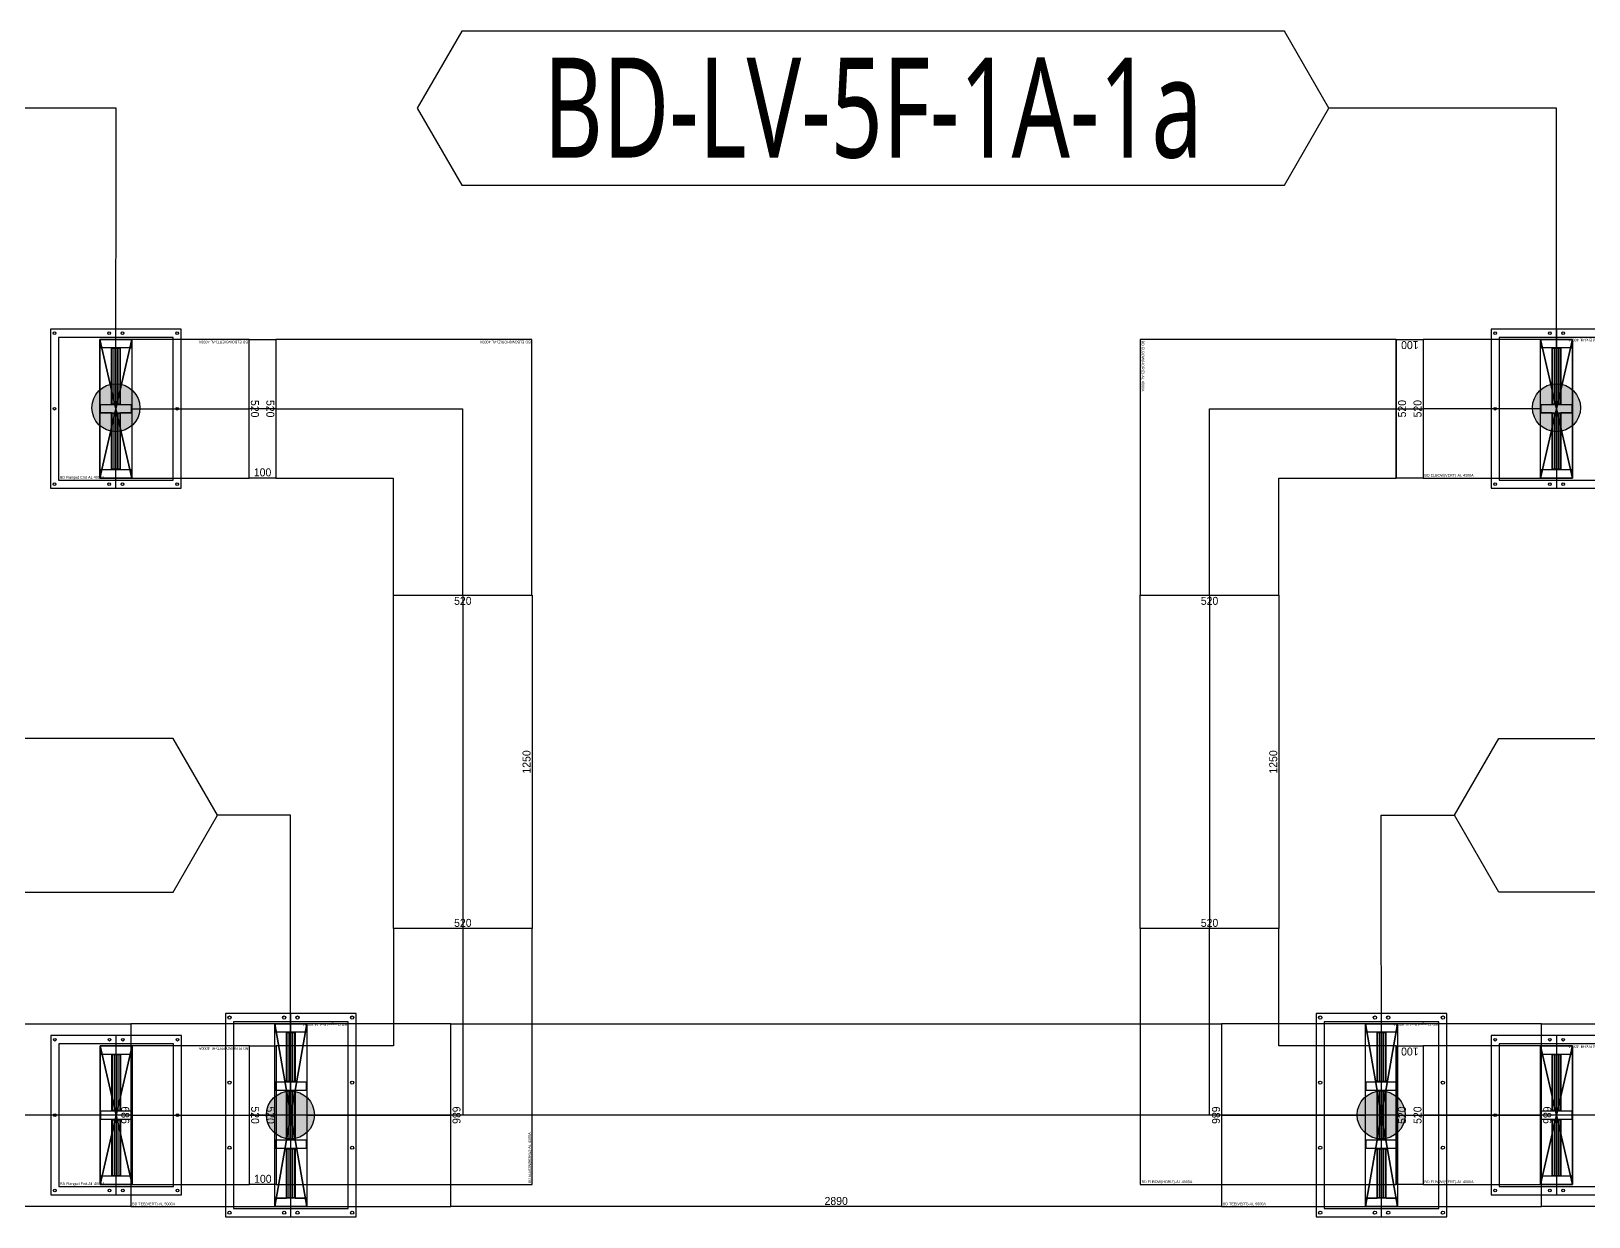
# Model space of a CAD drawing. Header units: millimetres. Extents: x 84228 to 374549, y -351975 to 847575.
# Drawn here: x 306431 to 312272, y 410718 to 415166 of the extents above; entities that cross this region are included whole.
import ezdxf
from ezdxf.enums import TextEntityAlignment as Align

# ---------------------------------------------------------------- set-up
doc = ezdxf.new("R2010")
doc.units = ezdxf.units.MM
doc.header["$LTSCALE"] = 150
doc.layers.get('Defpoints').update_dxf_attribs({"color": 150})
for name, color, linetype in [('-----27 Bus Duct_LV_380-220V', 200, 'Continuous'), ('-----27 Bus Duct_LV_380-220V_IT BACK UP', 2, 'Continuous'), ('-----99 Cable Schedule', 2, 'Continuous')]:
    doc.layers.add(name, color=color, linetype=linetype)
doc.styles.add('DH', font='malgun.ttf')
doc.styles.add('ELEC', font='Dotum.ttf')
doc.styles.get("Standard").update_dxf_attribs({"font": 'Dotum.ttf'})
doc.dimstyles.new('전기통신참고용-치수', dxfattribs={"dimscale": 15, "dimtxt": 2, "dimasz": 0, "dimexe": 0, "dimexo": 0, "dimgap": 0.4, "dimtad": 4, "dimdec": 0, "dimzin": 0, "dimdsep": 46, "dimtxsty": 'Standard', "dimblk": 'NONE', "dimcen": 0, "dimse1": 1, "dimse2": 1, "dimsd1": 1, "dimsd2": 1, "dimclrd": 8, "dimclre": 8, "dimclrt": 8, "dimadec": 0, "dimazin": 0, "dimtfac": 1, "dimtdec": 0, "dimtix": 1, "dimtmove": 2, "dimatfit": 0, "dimldrblk": 'NONE', "dimfxl": 2, "dimtolj": 1, "dimtzin": 0, "dimarcsym": 0})

# ---------------------------------------------------------------- blocks, each defined once
blk = doc.blocks.new('*U23')
at = {"color": 0}
blk.add_line((0, -298.5), (0, 298.5), dxfattribs=at)
at = {"color": 1}
for p, q in [((60, 260), (-60, -260)), ((-60, 260), (60, -260))]:
    blk.add_line(p, q, dxfattribs=at)
at = {"color": 0}
for points in [[(-245, -298.5), (245, -298.5), (245, 298.5), (-245, 298.5)], [(-215, -267.5), (215, -267.5), (215, 267.5), (-215, 267.5)]]:
    blk.add_lwpolyline(points, close=True, dxfattribs=at)
at = {"color": 1}
blk.add_lwpolyline([(60, -260), (-60, -260), (-60, 260), (60, 260)], close=True, dxfattribs=at)
for points in [[(-60, 14, -0.4142136), (-58, 16), (-17.2, 16, 0.4142136), (-16.2, 17), (-16.2, 227, 0.4142136), (-17.2, 228), (-58, 228, -0.4142136), (-60, 230), (-60, 260, -0.4142136), (-59, 259), (-59, 230, 0.4142136), (-58, 229), (58, 229, 0.4142136), (59, 230), (59, 259, -0.4142136), (60, 260), (60, 230, -0.4142136), (58, 228), (17.2, 228, 0.4142136), (16.2, 227), (16.2, 17, 0.4142136), (17.2, 16), (58, 16, -0.4142136), (60, 14), (60, 2, -0.4142136), (59, 3), (59, 14, 0.4142136), (58, 15), (-58, 15, 0.4142136), (-59, 14), (-59, 3, -0.4142136), (-60, 2), (-60, 2), (-60, 2), (-60, 2)], [(-15.2, 17), (-15.2, 227, -0.4142136), (-14.2, 228), (14.2, 228, -0.4142136), (15.2, 227), (15.2, 17, -0.4142136), (14.2, 16), (-14.2, 16, -0.4142136)], [(-14.2, 18), (-14.2, 226, -0.4142136), (-13.2, 227), (-8.85, 227, -0.4142136), (-7.85, 226), (-7.85, 18, -0.4142136), (-8.85, 17), (-13.2, 17, -0.4142136)], [(-6.85, 18), (-6.85, 226, -0.4142136), (-5.85, 227), (-1.5, 227, -0.4142136), (-0.5, 226), (-0.5, 18, -0.4142136), (-1.5, 17), (-5.85, 17, -0.4142136)], [(0.5, 18), (0.5, 226, -0.4142136), (1.5, 227), (5.85, 227, -0.4142136), (6.85, 226), (6.85, 18, -0.4142136), (5.85, 17), (1.5, 17, -0.4142136)], [(7.85, 18), (7.85, 226, -0.4142136), (8.85, 227), (13.2, 227, -0.4142136), (14.2, 226), (14.2, 18, -0.4142136), (13.2, 17), (8.85, 17, -0.4142136)], [(-60, -230, -0.4142136), (-58, -228), (-17.2, -228, 0.4142136), (-16.2, -227), (-16.2, -17, 0.4142136), (-17.2, -16), (-58, -16, -0.4142136), (-60, -14), (-60, 0, -0.4142136), (-59, -1), (-59, -14, 0.4142136), (-58, -15), (58, -15, 0.4142136), (59, -14), (59, -1, -0.4142136), (60, 0), (60, -14, -0.4142136), (58, -16), (17.2, -16, 0.4142136), (16.2, -17), (16.2, -227, 0.4142136), (17.2, -228), (58, -228, -0.4142136), (60, -230), (60, -260, -0.4142136), (59, -259), (59, -230, 0.4142136), (58, -229), (-58, -229, 0.4142136), (-59, -230), (-59, -259, -0.4142136), (-60, -260), (-60, -260), (-60, -260), (-60, -260)], [(-15.2, -227), (-15.2, -17, -0.4142136), (-14.2, -16), (14.2, -16, -0.4142136), (15.2, -17), (15.2, -227, -0.4142136), (14.2, -228), (-14.2, -228, -0.4142136)], [(-14.2, -226), (-14.2, -18, -0.4142136), (-13.2, -17), (-8.85, -17, -0.4142136), (-7.85, -18), (-7.85, -226, -0.4142136), (-8.85, -227), (-13.2, -227, -0.4142136)], [(-6.85, -226), (-6.85, -18, -0.4142136), (-5.85, -17), (-1.5, -17, -0.4142136), (-0.5, -18), (-0.5, -226, -0.4142136), (-1.5, -227), (-5.85, -227, -0.4142136)], [(0.5, -226), (0.5, -18, -0.4142136), (1.5, -17), (5.85, -17, -0.4142136), (6.85, -18), (6.85, -226, -0.4142136), (5.85, -227), (1.5, -227, -0.4142136)], [(7.85, -226), (7.85, -18, -0.4142136), (8.85, -17), (13.2, -17, -0.4142136), (14.2, -18), (14.2, -226, -0.4142136), (13.2, -227), (8.85, -227, -0.4142136)]]:
    blk.add_lwpolyline(points, format="xyb", close=True, dxfattribs=at)
at = {"color": 0}
for centre in [(-230, 283), (-25, 283), (25, 283), (230, 283), (-230, 0), (230, 0), (-230, -283), (-25, -283), (25, -283), (230, -283)]:
    blk.add_circle(centre, 5, dxfattribs=at)
at = {"color": 0, "style": 'ELEC'}
blk.add_text('BD Flanged End-AL 4000A', height=10, dxfattribs=at).set_placement((-210, -257.5), align=Align.MIDDLE_LEFT)
blk = doc.blocks.new('*U22')
at = {"color": 1}
for p, q in [((340, 260), (220, -260)), ((220, 260), (340, -260))]:
    blk.add_line(p, q, dxfattribs=at)
at = {"color": 0}
blk.add_lwpolyline([(-220, -260), (220, -260), (220, 260), (-220, 260)], close=True, dxfattribs=at)
blk.add_lwpolyline([(220, -260), (340, -260), (340, 260), (220, 260)], dxfattribs=at)
at = {"color": 1}
for points in [[(220, 14, -0.4142136), (222, 16), (262.8, 16, 0.4142136), (263.8, 17), (263.8, 227, 0.4142136), (262.8, 228), (222, 228, -0.4142136), (220, 230), (220, 260, -0.4142136), (221, 259), (221, 230, 0.4142136), (222, 229), (338, 229, 0.4142136), (339, 230), (339, 259, -0.4142136), (340, 260), (340, 230, -0.4142136), (338, 228), (297.2, 228, 0.4142136), (296.2, 227), (296.2, 17, 0.4142136), (297.2, 16), (338, 16, -0.4142136), (340, 14), (340, 2, -0.4142136), (339, 3), (339, 14, 0.4142136), (338, 15), (222, 15, 0.4142136), (221, 14), (221, 3, -0.4142136), (220, 2), (220, 2), (220, 2), (220, 2)], [(264.8, 17), (264.8, 227, -0.4142136), (265.8, 228), (294.2, 228, -0.4142136), (295.2, 227), (295.2, 17, -0.4142136), (294.2, 16), (265.8, 16, -0.4142136)], [(265.8, 18), (265.8, 226, -0.4142136), (266.8, 227), (271.15, 227, -0.4142136), (272.15, 226), (272.15, 18, -0.4142136), (271.15, 17), (266.8, 17, -0.4142136)], [(273.15, 18), (273.15, 226, -0.4142136), (274.15, 227), (278.5, 227, -0.4142136), (279.5, 226), (279.5, 18, -0.4142136), (278.5, 17), (274.15, 17, -0.4142136)], [(280.5, 18), (280.5, 226, -0.4142136), (281.5, 227), (285.85, 227, -0.4142136), (286.85, 226), (286.85, 18, -0.4142136), (285.85, 17), (281.5, 17, -0.4142136)], [(287.85, 18), (287.85, 226, -0.4142136), (288.85, 227), (293.2, 227, -0.4142136), (294.2, 226), (294.2, 18, -0.4142136), (293.2, 17), (288.85, 17, -0.4142136)], [(220, -230, -0.4142136), (222, -228), (262.8, -228, 0.4142136), (263.8, -227), (263.8, -17, 0.4142136), (262.8, -16), (222, -16, -0.4142136), (220, -14), (220, 0, -0.4142136), (221, -1), (221, -14, 0.4142136), (222, -15), (338, -15, 0.4142136), (339, -14), (339, -1, -0.4142136), (340, 0), (340, -14, -0.4142136), (338, -16), (297.2, -16, 0.4142136), (296.2, -17), (296.2, -227, 0.4142136), (297.2, -228), (338, -228, -0.4142136), (340, -230), (340, -260, -0.4142136), (339, -259), (339, -230, 0.4142136), (338, -229), (222, -229, 0.4142136), (221, -230), (221, -259, -0.4142136), (220, -260), (220, -260), (220, -260), (220, -260)], [(264.8, -227), (264.8, -17, -0.4142136), (265.8, -16), (294.2, -16, -0.4142136), (295.2, -17), (295.2, -227, -0.4142136), (294.2, -228), (265.8, -228, -0.4142136)], [(265.8, -226), (265.8, -18, -0.4142136), (266.8, -17), (271.15, -17, -0.4142136), (272.15, -18), (272.15, -226, -0.4142136), (271.15, -227), (266.8, -227, -0.4142136)], [(273.15, -226), (273.15, -18, -0.4142136), (274.15, -17), (278.5, -17, -0.4142136), (279.5, -18), (279.5, -226, -0.4142136), (278.5, -227), (274.15, -227, -0.4142136)], [(280.5, -226), (280.5, -18, -0.4142136), (281.5, -17), (285.85, -17, -0.4142136), (286.85, -18), (286.85, -226, -0.4142136), (285.85, -227), (281.5, -227, -0.4142136)], [(287.85, -226), (287.85, -18, -0.4142136), (288.85, -17), (293.2, -17, -0.4142136), (294.2, -18), (294.2, -226, -0.4142136), (293.2, -227), (288.85, -227, -0.4142136)]]:
    blk.add_lwpolyline(points, format="xyb", close=True, dxfattribs=at)
blk.add_lwpolyline([(220, 0), (-220, 0)], dxfattribs=at)
at = {"color": 0, "style": 'ELEC'}
blk.add_text('BD ELBOW(VERT)-AL 4000A', height=10, dxfattribs=at).set_placement((-215, -250), align=Align.MIDDLE_LEFT)
blk = doc.blocks.new('*U24')
at = {"color": 0}
blk.add_lwpolyline([(-260, -260), (700, -260), (700, 260), (260, 260), (260, 700), (-260, 700)], close=True, dxfattribs=at)
at = {"color": 1}
blk.add_lwpolyline([(700, 0), (0, 0), (0, 700)], dxfattribs=at)
at = {"color": 0, "style": 'ELEC'}
blk.add_text('BD ELBOW(HORIZ)-AL 4000A', height=10, dxfattribs=at).set_placement((-255, -250), align=Align.MIDDLE_LEFT)
blk = doc.blocks.new('*D26')
at = {"layer": 'Defpoints', "color": 0, "transparency": 16777216}
for p in [(0, 3000), (520, 3000), (520, 3000)]:
    blk.add_point(p, dxfattribs=at)
at = {"color": 0, "transparency": 16777216, "insert": (260, 2979), "char_height": 30, "attachment_point": 5}
blk.add_mtext('\\A1;{\\C0;520}', dxfattribs=at)
blk = doc.blocks.new('_None')
blk = doc.blocks.new('*D27')
at = {"layer": 'Defpoints', "color": 0, "transparency": 16777216}
for p in [(520, 3000), (520, 3000), (520, 2900)]:
    blk.add_point(p, dxfattribs=at)
at = {"color": 0, "transparency": 16777216, "insert": (499, 2950), "char_height": 30, "attachment_point": 5, "rotation": 90}
blk.add_mtext('\\A1;{\\C0;100}', dxfattribs=at)
blk = doc.blocks.new('*D28')
at = {"layer": 'Defpoints', "color": 0, "transparency": 16777216}
for p in [(0, 2900), (520, 2900), (520, 2900)]:
    blk.add_point(p, dxfattribs=at)
at = {"color": 0, "transparency": 16777216, "insert": (260, 2921), "char_height": 30, "attachment_point": 5}
blk.add_mtext('\\A1;{\\C0;520}', dxfattribs=at)
blk = doc.blocks.new('*D30')
at = {"layer": 'Defpoints', "color": 0, "transparency": 16777216}
for p in [(0, 4150), (520, 4150), (520, 4150)]:
    blk.add_point(p, dxfattribs=at)
at = {"color": 0, "transparency": 16777216, "insert": (260, 4129), "char_height": 30, "attachment_point": 5}
blk.add_mtext('\\A1;{\\C0;520}', dxfattribs=at)
blk = doc.blocks.new('*D31')
at = {"layer": 'Defpoints', "color": 0, "transparency": 16777216}
for p in [(520, 4150), (520, 4150), (520, 2900)]:
    blk.add_point(p, dxfattribs=at)
at = {"color": 0, "transparency": 16777216, "insert": (499, 3525), "char_height": 30, "attachment_point": 5, "rotation": 90}
blk.add_mtext('\\A1;{\\C0;1250}', dxfattribs=at)
blk = doc.blocks.new('*D32')
at = {"layer": 'Defpoints', "color": 0, "transparency": 16777216}
for p in [(0, 2900), (520, 2900), (520, 2900)]:
    blk.add_point(p, dxfattribs=at)
at = {"color": 0, "transparency": 16777216, "insert": (260, 2921), "char_height": 30, "attachment_point": 5}
blk.add_mtext('\\A1;{\\C0;520}', dxfattribs=at)
blk = doc.blocks.new('*D215')
at = {"layer": 'Defpoints', "color": 0, "transparency": 16777216}
for p in [(0, 5896.7), (686, 5896.7), (686, 5896.7)]:
    blk.add_point(p, dxfattribs=at)
at = {"color": 0, "transparency": 16777216, "insert": (343, 5875.7), "char_height": 30, "attachment_point": 5}
blk.add_mtext('\\A1;{\\C0;686}', dxfattribs=at)
blk = doc.blocks.new('*D216')
at = {"layer": 'Defpoints', "color": 0, "transparency": 16777216}
for p in [(686, 5896.7), (686, 5896.7), (686, 986.7)]:
    blk.add_point(p, dxfattribs=at)
at = {"color": 0, "transparency": 16777216, "insert": (665, 3441.7), "char_height": 30, "attachment_point": 5, "rotation": 90}
blk.add_mtext('\\A1;{\\C0;4910}', dxfattribs=at)
blk = doc.blocks.new('*D217')
at = {"layer": 'Defpoints', "color": 0, "transparency": 16777216}
for p in [(0, 986.7), (686, 986.7), (686, 986.7)]:
    blk.add_point(p, dxfattribs=at)
at = {"color": 0, "transparency": 16777216, "insert": (343, 1007.7), "char_height": 30, "attachment_point": 5}
blk.add_mtext('\\A1;{\\C0;686}', dxfattribs=at)
blk = doc.blocks.new('*U79')
at = {"color": 0}
blk.add_line((0, 381.5), (0, -381.5), dxfattribs=at)
at = {"color": 1}
for p, q in [((60, 343), (-60, -343)), ((-60, 343), (60, -343))]:
    blk.add_line(p, q, dxfattribs=at)
at = {"color": 0}
for points in [[(-245, -381.5), (245, -381.5), (245, 381.5), (-245, 381.5)], [(-215, -350.5), (215, -350.5), (215, 350.5), (-215, 350.5)]]:
    blk.add_lwpolyline(points, close=True, dxfattribs=at)
at = {"color": 1}
blk.add_lwpolyline([(60, -343), (-60, -343), (-60, 343), (60, 343)], close=True, dxfattribs=at)
for points in [[(-60, 123, -0.4142136), (-58, 125), (-17.2, 125, 0.4142136), (-16.2, 126), (-16.2, 310, 0.4142136), (-17.2, 311), (-58, 311, -0.4142136), (-60, 313), (-60, 343, -0.4142136), (-59, 342), (-59, 313, 0.4142136), (-58, 312), (58, 312, 0.4142136), (59, 313), (59, 342, -0.4142136), (60, 343), (60, 313, -0.4142136), (58, 311), (17.2, 311, 0.4142136), (16.2, 310), (16.2, 126, 0.4142136), (17.2, 125), (58, 125, -0.4142136), (60, 123), (60, 111, -0.4142136), (59, 112), (59, 123, 0.4142136), (58, 124), (-58, 124, 0.4142136), (-59, 123), (-59, 112, -0.4142136), (-60, 111), (-60, 111), (-60, 111), (-60, 111)], [(-15.2, 126), (-15.2, 310, -0.4142136), (-14.2, 311), (14.2, 311, -0.4142136), (15.2, 310), (15.2, 126, -0.4142136), (14.2, 125), (-14.2, 125, -0.4142136)], [(-14.2, 127), (-14.2, 309, -0.4142136), (-13.2, 310), (-8.85, 310, -0.4142136), (-7.85, 309), (-7.85, 127, -0.4142136), (-8.85, 126), (-13.2, 126, -0.4142136)], [(-6.85, 127), (-6.85, 309, -0.4142136), (-5.85, 310), (-1.5, 310, -0.4142136), (-0.5, 309), (-0.5, 127, -0.4142136), (-1.5, 126), (-5.85, 126, -0.4142136)], [(0.5, 127), (0.5, 309, -0.4142136), (1.5, 310), (5.85, 310, -0.4142136), (6.85, 309), (6.85, 127, -0.4142136), (5.85, 126), (1.5, 126, -0.4142136)], [(7.85, 127), (7.85, 309, -0.4142136), (8.85, 310), (13.2, 310, -0.4142136), (14.2, 309), (14.2, 127, -0.4142136), (13.2, 126), (8.85, 126, -0.4142136)], [(-60, -95, -0.4142136), (-58, -93), (-17.2, -93, 0.4142136), (-16.2, -92), (-16.2, 92, 0.4142136), (-17.2, 93), (-58, 93, -0.4142136), (-60, 95), (-60, 109, -0.4142136), (-59, 108), (-59, 95, 0.4142136), (-58, 94), (58, 94, 0.4142136), (59, 95), (59, 108, -0.4142136), (60, 109), (60, 95, -0.4142136), (58, 93), (17.2, 93, 0.4142136), (16.2, 92), (16.2, -92, 0.4142136), (17.2, -93), (58, -93, -0.4142136), (60, -95), (60, -108, -0.4142136), (59, -107), (59, -95, 0.4142136), (58, -94), (-58, -94, 0.4142136), (-59, -95), (-59, -107, -0.4142136), (-60, -108), (-60, -108), (-60, -108), (-60, -108)], [(-15.2, -92), (-15.2, 92, -0.4142136), (-14.2, 93), (14.2, 93, -0.4142136), (15.2, 92), (15.2, -92, -0.4142136), (14.2, -93), (-14.2, -93, -0.4142136)], [(-14.2, -91), (-14.2, 91, -0.4142136), (-13.2, 92), (-8.85, 92, -0.4142136), (-7.85, 91), (-7.85, -91, -0.4142136), (-8.85, -92), (-13.2, -92, -0.4142136)], [(-6.85, -91), (-6.85, 91, -0.4142136), (-5.85, 92), (-1.5, 92, -0.4142136), (-0.5, 91), (-0.5, -91, -0.4142136), (-1.5, -92), (-5.85, -92, -0.4142136)], [(0.5, -91), (0.5, 91, -0.4142136), (1.5, 92), (5.85, 92, -0.4142136), (6.85, 91), (6.85, -91, -0.4142136), (5.85, -92), (1.5, -92, -0.4142136)], [(7.85, -91), (7.85, 91, -0.4142136), (8.85, 92), (13.2, 92, -0.4142136), (14.2, 91), (14.2, -91, -0.4142136), (13.2, -92), (8.85, -92, -0.4142136)], [(-60, -313, -0.4142136), (-58, -311), (-17.2, -311, 0.4142136), (-16.2, -310), (-16.2, -126, 0.4142136), (-17.2, -125), (-58, -125, -0.4142136), (-60, -123), (-60, -110, -0.4142136), (-59, -111), (-59, -123, 0.4142136), (-58, -124), (58, -124, 0.4142136), (59, -123), (59, -111, -0.4142136), (60, -110), (60, -123, -0.4142136), (58, -125), (17.2, -125, 0.4142136), (16.2, -126), (16.2, -310, 0.4142136), (17.2, -311), (58, -311, -0.4142136), (60, -313), (60, -343, -0.4142136), (59, -342), (59, -313, 0.4142136), (58, -312), (-58, -312, 0.4142136), (-59, -313), (-59, -342, -0.4142136), (-60, -343), (-60, -343), (-60, -343), (-60, -343)], [(-15.2, -310), (-15.2, -126, -0.4142136), (-14.2, -125), (14.2, -125, -0.4142136), (15.2, -126), (15.2, -310, -0.4142136), (14.2, -311), (-14.2, -311, -0.4142136)], [(-14.2, -309), (-14.2, -127, -0.4142136), (-13.2, -126), (-8.85, -126, -0.4142136), (-7.85, -127), (-7.85, -309, -0.4142136), (-8.85, -310), (-13.2, -310, -0.4142136)], [(-6.85, -309), (-6.85, -127, -0.4142136), (-5.85, -126), (-1.5, -126, -0.4142136), (-0.5, -127), (-0.5, -309, -0.4142136), (-1.5, -310), (-5.85, -310, -0.4142136)], [(0.5, -309), (0.5, -127, -0.4142136), (1.5, -126), (5.85, -126, -0.4142136), (6.85, -127), (6.85, -309, -0.4142136), (5.85, -310), (1.5, -310, -0.4142136)], [(7.85, -309), (7.85, -127, -0.4142136), (8.85, -126), (13.2, -126, -0.4142136), (14.2, -127), (14.2, -309, -0.4142136), (13.2, -310), (8.85, -310, -0.4142136)]]:
    blk.add_lwpolyline(points, format="xyb", close=True, dxfattribs=at)
at = {"color": 0}
for centre in [(-230, 366), (-25, 366), (25, 366), (230, 366), (-230, 122), (230, 122), (-230, -122), (230, -122), (-230, -366), (-25, -366), (25, -366), (230, -366)]:
    blk.add_circle(centre, 6, dxfattribs=at)
at = {"color": 0, "style": 'ELEC'}
blk.add_text('BD Flanged End-AL 5000A', height=10, dxfattribs=at).set_placement((-210, -340.5), align=Align.MIDDLE_LEFT)
blk = doc.blocks.new('*U351')
at = {"color": 1}
for p, q in [((390, 343), (270, -343)), ((270, 343), (390, -343)), ((-270, 0), (270, 0)), ((390, 0), (930, 0))]:
    blk.add_line(p, q, dxfattribs=at)
at = {"color": 0}
for points in [[(-270, -343), (270, -343), (270, 343), (-270, 343)], [(390, -343), (930, -343), (930, 343), (390, 343)]]:
    blk.add_lwpolyline(points, close=True, dxfattribs=at)
for points in [[(390, 343), (270, 343)], [(270, -343), (390, -343)]]:
    blk.add_lwpolyline(points, dxfattribs=at)
at = {"color": 1}
for points in [[(270, 123, -0.4142136), (272, 125), (312.8, 125, 0.4142136), (313.8, 126), (313.8, 310, 0.4142136), (312.8, 311), (272, 311, -0.4142136), (270, 313), (270, 343, -0.4142136), (271, 342), (271, 313, 0.4142136), (272, 312), (388, 312, 0.4142136), (389, 313), (389, 342, -0.4142136), (390, 343), (390, 313, -0.4142136), (388, 311), (347.2, 311, 0.4142136), (346.2, 310), (346.2, 126, 0.4142136), (347.2, 125), (388, 125, -0.4142136), (390, 123), (390, 111, -0.4142136), (389, 112), (389, 123, 0.4142136), (388, 124), (272, 124, 0.4142136), (271, 123), (271, 112, -0.4142136), (270, 111), (270, 111), (270, 111), (270, 111)], [(314.8, 126), (314.8, 310, -0.4142136), (315.8, 311), (344.2, 311, -0.4142136), (345.2, 310), (345.2, 126, -0.4142136), (344.2, 125), (315.8, 125, -0.4142136)], [(315.8, 127), (315.8, 309, -0.4142136), (316.8, 310), (321.15, 310, -0.4142136), (322.15, 309), (322.15, 127, -0.4142136), (321.15, 126), (316.8, 126, -0.4142136)], [(323.15, 127), (323.15, 309, -0.4142136), (324.15, 310), (328.5, 310, -0.4142136), (329.5, 309), (329.5, 127, -0.4142136), (328.5, 126), (324.15, 126, -0.4142136)], [(330.5, 127), (330.5, 309, -0.4142136), (331.5, 310), (335.85, 310, -0.4142136), (336.85, 309), (336.85, 127, -0.4142136), (335.85, 126), (331.5, 126, -0.4142136)], [(337.85, 127), (337.85, 309, -0.4142136), (338.85, 310), (343.2, 310, -0.4142136), (344.2, 309), (344.2, 127, -0.4142136), (343.2, 126), (338.85, 126, -0.4142136)], [(270, -95, -0.4142136), (272, -93), (312.8, -93, 0.4142136), (313.8, -92), (313.8, 92, 0.4142136), (312.8, 93), (272, 93, -0.4142136), (270, 95), (270, 109, -0.4142136), (271, 108), (271, 95, 0.4142136), (272, 94), (388, 94, 0.4142136), (389, 95), (389, 108, -0.4142136), (390, 109), (390, 95, -0.4142136), (388, 93), (347.2, 93, 0.4142136), (346.2, 92), (346.2, -92, 0.4142136), (347.2, -93), (388, -93, -0.4142136), (390, -95), (390, -108, -0.4142136), (389, -107), (389, -95, 0.4142136), (388, -94), (272, -94, 0.4142136), (271, -95), (271, -107, -0.4142136), (270, -108), (270, -108), (270, -108), (270, -108)], [(314.8, -92), (314.8, 92, -0.4142136), (315.8, 93), (344.2, 93, -0.4142136), (345.2, 92), (345.2, -92, -0.4142136), (344.2, -93), (315.8, -93, -0.4142136)], [(315.8, -91), (315.8, 91, -0.4142136), (316.8, 92), (321.15, 92, -0.4142136), (322.15, 91), (322.15, -91, -0.4142136), (321.15, -92), (316.8, -92, -0.4142136)], [(323.15, -91), (323.15, 91, -0.4142136), (324.15, 92), (328.5, 92, -0.4142136), (329.5, 91), (329.5, -91, -0.4142136), (328.5, -92), (324.15, -92, -0.4142136)], [(330.5, -91), (330.5, 91, -0.4142136), (331.5, 92), (335.85, 92, -0.4142136), (336.85, 91), (336.85, -91, -0.4142136), (335.85, -92), (331.5, -92, -0.4142136)], [(337.85, -91), (337.85, 91, -0.4142136), (338.85, 92), (343.2, 92, -0.4142136), (344.2, 91), (344.2, -91, -0.4142136), (343.2, -92), (338.85, -92, -0.4142136)], [(270, -313, -0.4142136), (272, -311), (312.8, -311, 0.4142136), (313.8, -310), (313.8, -126, 0.4142136), (312.8, -125), (272, -125, -0.4142136), (270, -123), (270, -110, -0.4142136), (271, -111), (271, -123, 0.4142136), (272, -124), (388, -124, 0.4142136), (389, -123), (389, -111, -0.4142136), (390, -110), (390, -123, -0.4142136), (388, -125), (347.2, -125, 0.4142136), (346.2, -126), (346.2, -310, 0.4142136), (347.2, -311), (388, -311, -0.4142136), (390, -313), (390, -343, -0.4142136), (389, -342), (389, -313, 0.4142136), (388, -312), (272, -312, 0.4142136), (271, -313), (271, -342, -0.4142136), (270, -343), (270, -343), (270, -343), (270, -343)], [(314.8, -310), (314.8, -126, -0.4142136), (315.8, -125), (344.2, -125, -0.4142136), (345.2, -126), (345.2, -310, -0.4142136), (344.2, -311), (315.8, -311, -0.4142136)], [(315.8, -309), (315.8, -127, -0.4142136), (316.8, -126), (321.15, -126, -0.4142136), (322.15, -127), (322.15, -309, -0.4142136), (321.15, -310), (316.8, -310, -0.4142136)], [(323.15, -309), (323.15, -127, -0.4142136), (324.15, -126), (328.5, -126, -0.4142136), (329.5, -127), (329.5, -309, -0.4142136), (328.5, -310), (324.15, -310, -0.4142136)], [(330.5, -309), (330.5, -127, -0.4142136), (331.5, -126), (335.85, -126, -0.4142136), (336.85, -127), (336.85, -309, -0.4142136), (335.85, -310), (331.5, -310, -0.4142136)], [(337.85, -309), (337.85, -127, -0.4142136), (338.85, -126), (343.2, -126, -0.4142136), (344.2, -127), (344.2, -309, -0.4142136), (343.2, -310), (338.85, -310, -0.4142136)]]:
    blk.add_lwpolyline(points, format="xyb", close=True, dxfattribs=at)
at = {"color": 0, "style": 'ELEC'}
blk.add_text('BD TEE(VERT)-AL 5000A', height=10, dxfattribs=at).set_placement((-265, -333), align=Align.MIDDLE_LEFT)
blk = doc.blocks.new('*D227')
at = {"layer": 'Defpoints', "color": 0, "transparency": 16777216}
for p in [(0, 3061.3), (686, 3061.3), (686, 3061.3)]:
    blk.add_point(p, dxfattribs=at)
at = {"color": 0, "transparency": 16777216, "insert": (343, 3040.3), "char_height": 30, "attachment_point": 5}
blk.add_mtext('\\A1;{\\C0;686}', dxfattribs=at)
blk = doc.blocks.new('*D228')
at = {"layer": 'Defpoints', "color": 0, "transparency": 16777216}
for p in [(686, 3061.3), (686, 3061.3), (686, 171.3)]:
    blk.add_point(p, dxfattribs=at)
at = {"color": 0, "transparency": 16777216, "insert": (665, 1616.3), "char_height": 30, "attachment_point": 5, "rotation": 90}
blk.add_mtext('\\A1;{\\C0;2890}', dxfattribs=at)
blk = doc.blocks.new('*D229')
at = {"layer": 'Defpoints', "color": 0, "transparency": 16777216}
for p in [(0, 171.3), (686, 171.3), (686, 171.3)]:
    blk.add_point(p, dxfattribs=at)
at = {"color": 0, "transparency": 16777216, "insert": (343, 192.3), "char_height": 30, "attachment_point": 5}
blk.add_mtext('\\A1;{\\C0;686}', dxfattribs=at)
blk = doc.blocks.new('*D231')
at = {"layer": 'Defpoints', "color": 0, "transparency": 16777216}
for p in [(0, 5081.3), (686, 5081.3), (686, 5081.3)]:
    blk.add_point(p, dxfattribs=at)
at = {"color": 0, "transparency": 16777216, "insert": (343, 5060.3), "char_height": 30, "attachment_point": 5}
blk.add_mtext('\\A1;{\\C0;686}', dxfattribs=at)
blk = doc.blocks.new('*D232')
at = {"layer": 'Defpoints', "color": 0, "transparency": 16777216}
for p in [(686, 5081.3), (686, 5081.3), (686, 171.3)]:
    blk.add_point(p, dxfattribs=at)
at = {"color": 0, "transparency": 16777216, "insert": (665, 2626.3), "char_height": 30, "attachment_point": 5, "rotation": 90}
blk.add_mtext('\\A1;{\\C0;4910}', dxfattribs=at)
blk = doc.blocks.new('*D233')
at = {"layer": 'Defpoints', "color": 0, "transparency": 16777216}
for p in [(0, 171.3), (686, 171.3), (686, 171.3)]:
    blk.add_point(p, dxfattribs=at)
at = {"color": 0, "transparency": 16777216, "insert": (343, 192.3), "char_height": 30, "attachment_point": 5}
blk.add_mtext('\\A1;{\\C0;686}', dxfattribs=at)
blk = doc.blocks.new('A$C9a0ab699')
h = blk.add_hatch(color=0)
edge = h.paths.add_edge_path()
edge.add_arc((0, 0), 64, 720, 1080, ccw=False)
at = {"color": 0}
blk.add_circle((0, 0), 64, dxfattribs=at)
blk = doc.blocks.new('*U25')
at = {"color": 1}
blk.add_line((260, 3000), (260, 2900), dxfattribs=at)
at = {"color": 0}
blk.add_lwpolyline([(520, 2900), (0, 2900), (0, 3000), (520, 3000)], close=True, dxfattribs=at)
for base, p1, p2, override, picture, middle in [((520, 3000), (0, 3000), (520, 3000), {"dimtxsty": 'Standard', "dimclrd": 0, "dimclre": 0, "dimclrt": 0}, '*D26', (260, 2979)), ((520, 2900), (0, 2900), (520, 2900), {"dimtad": 1, "dimtxsty": 'Standard', "dimclrd": 0, "dimclre": 0, "dimclrt": 0}, '*D28', (260, 2921))]:
    dim = blk.add_linear_dim(base=base, p1=p1, p2=p2, text='{\\C0;<>}', dimstyle='전기통신참고용-치수', override=override, dxfattribs=at)
    dim.commit()
    dim.dimension.update_dxf_attribs({"geometry": picture, "text_midpoint": middle})
dim = blk.add_linear_dim(base=(520, 3000), p1=(520, 2900), p2=(520, 3000), angle=90, text='{\\C0;<>}', dimstyle='전기통신참고용-치수', override={"dimtad": 1, "dimtxsty": 'Standard', "dimclrd": 0, "dimclre": 0, "dimclrt": 0}, dxfattribs=at)
dim.commit()
dim.dimension.update_dxf_attribs({"geometry": '*D27', "text_midpoint": (499, 2950)})
blk = doc.blocks.new('*U29')
at = {"color": 1}
blk.add_line((260, 4150), (260, 2900), dxfattribs=at)
at = {"color": 0}
blk.add_lwpolyline([(520, 2900), (0, 2900), (0, 4150), (520, 4150)], close=True, dxfattribs=at)
for base, p1, p2, override, picture, middle in [((520, 4150), (0, 4150), (520, 4150), {"dimtxsty": 'Standard', "dimclrd": 0, "dimclre": 0, "dimclrt": 0}, '*D30', (260, 4129)), ((520, 2900), (0, 2900), (520, 2900), {"dimtad": 1, "dimtxsty": 'Standard', "dimclrd": 0, "dimclre": 0, "dimclrt": 0}, '*D32', (260, 2921))]:
    dim = blk.add_linear_dim(base=base, p1=p1, p2=p2, text='{\\C0;<>}', dimstyle='전기통신참고용-치수', override=override, dxfattribs=at)
    dim.commit()
    dim.dimension.update_dxf_attribs({"geometry": picture, "text_midpoint": middle})
dim = blk.add_linear_dim(base=(520, 4150), p1=(520, 2900), p2=(520, 4150), angle=90, text='{\\C0;<>}', dimstyle='전기통신참고용-치수', override={"dimtad": 1, "dimtxsty": 'Standard', "dimclrd": 0, "dimclre": 0, "dimclrt": 0}, dxfattribs=at)
dim.commit()
dim.dimension.update_dxf_attribs({"geometry": '*D31', "text_midpoint": (499, 3525)})
blk = doc.blocks.new('*U214')
at = {"color": 1}
blk.add_line((343, 5896.7), (343, 986.7), dxfattribs=at)
at = {"color": 0}
blk.add_lwpolyline([(686, 986.7), (0, 986.7), (0, 5896.7), (686, 5896.7)], close=True, dxfattribs=at)
for base, p1, p2, override, picture, middle in [((686, 5896.7), (0, 5896.7), (686, 5896.7), {"dimtxsty": 'Standard', "dimclrd": 0, "dimclre": 0, "dimclrt": 0}, '*D215', (343, 5875.7)), ((686, 986.7), (0, 986.7), (686, 986.7), {"dimtad": 1, "dimtxsty": 'Standard', "dimclrd": 0, "dimclre": 0, "dimclrt": 0}, '*D217', (343, 1007.7))]:
    dim = blk.add_linear_dim(base=base, p1=p1, p2=p2, text='{\\C0;<>}', dimstyle='전기통신참고용-치수', override=override, dxfattribs=at)
    dim.commit()
    dim.dimension.update_dxf_attribs({"geometry": picture, "text_midpoint": middle})
dim = blk.add_linear_dim(base=(686, 5896.7), p1=(686, 986.7), p2=(686, 5896.7), angle=90, text='{\\C0;<>}', dimstyle='전기통신참고용-치수', override={"dimtad": 1, "dimtxsty": 'Standard', "dimclrd": 0, "dimclre": 0, "dimclrt": 0}, dxfattribs=at)
dim.commit()
dim.dimension.update_dxf_attribs({"geometry": '*D216', "text_midpoint": (665, 3441.7)})
blk = doc.blocks.new('*U226')
at = {"color": 1}
blk.add_line((343, 3061.3), (343, 171.3), dxfattribs=at)
at = {"color": 0}
blk.add_lwpolyline([(686, 171.3), (0, 171.3), (0, 3061.3), (686, 3061.3)], close=True, dxfattribs=at)
for base, p1, p2, override, picture, middle in [((686, 3061.3), (0, 3061.3), (686, 3061.3), {"dimtxsty": 'Standard', "dimclrd": 0, "dimclre": 0, "dimclrt": 0}, '*D227', (343, 3040.3)), ((686, 171.3), (0, 171.3), (686, 171.3), {"dimtad": 1, "dimtxsty": 'Standard', "dimclrd": 0, "dimclre": 0, "dimclrt": 0}, '*D229', (343, 192.3))]:
    dim = blk.add_linear_dim(base=base, p1=p1, p2=p2, text='{\\C0;<>}', dimstyle='전기통신참고용-치수', override=override, dxfattribs=at)
    dim.commit()
    dim.dimension.update_dxf_attribs({"geometry": picture, "text_midpoint": middle})
dim = blk.add_linear_dim(base=(686, 3061.3), p1=(686, 171.3), p2=(686, 3061.3), angle=90, text='{\\C0;<>}', dimstyle='전기통신참고용-치수', override={"dimtad": 1, "dimtxsty": 'Standard', "dimclrd": 0, "dimclre": 0, "dimclrt": 0}, dxfattribs=at)
dim.commit()
dim.dimension.update_dxf_attribs({"geometry": '*D228', "text_midpoint": (665, 1616.3)})
blk = doc.blocks.new('*U230')
at = {"color": 1}
blk.add_line((343, 5081.3), (343, 171.3), dxfattribs=at)
at = {"color": 0}
blk.add_lwpolyline([(686, 171.3), (0, 171.3), (0, 5081.3), (686, 5081.3)], close=True, dxfattribs=at)
for base, p1, p2, override, picture, middle in [((686, 5081.3), (0, 5081.3), (686, 5081.3), {"dimtxsty": 'Standard', "dimclrd": 0, "dimclre": 0, "dimclrt": 0}, '*D231', (343, 5060.3)), ((686, 171.3), (0, 171.3), (686, 171.3), {"dimtad": 1, "dimtxsty": 'Standard', "dimclrd": 0, "dimclre": 0, "dimclrt": 0}, '*D233', (343, 192.3))]:
    dim = blk.add_linear_dim(base=base, p1=p1, p2=p2, text='{\\C0;<>}', dimstyle='전기통신참고용-치수', override=override, dxfattribs=at)
    dim.commit()
    dim.dimension.update_dxf_attribs({"geometry": picture, "text_midpoint": middle})
dim = blk.add_linear_dim(base=(686, 5081.3), p1=(686, 171.3), p2=(686, 5081.3), angle=90, text='{\\C0;<>}', dimstyle='전기통신참고용-치수', override={"dimtad": 1, "dimtxsty": 'Standard', "dimclrd": 0, "dimclre": 0, "dimclrt": 0}, dxfattribs=at)
dim.commit()
dim.dimension.update_dxf_attribs({"geometry": '*D232', "text_midpoint": (665, 2626.3)})

msp = doc.modelspace()

# ---------------------------------------------------------------- linework, layer by layer
at = {"layer": '-----99 Cable Schedule', "color": 1}
msp.add_lwpolyline([(308045.7, 415166.3), (307879, 414877.6), (308045.7, 414588.8), (311130.8, 414588.8), (311297.5, 414877.6), (311130.8, 415166.3)], close=True, dxfattribs=at)
for points in [[(306749, 413750), (306749.5, 414877.6), (305895.5, 414877.6)], [(312151, 413750), (312151.5, 414877.6), (311297.5, 414877.6)]]:
    msp.add_lwpolyline(points, dxfattribs=at)
at = {"layer": '-----99 Cable Schedule', "color": 1, "elevation": 0}
for points in [[(303878.2, 412513.5), (303711.5, 412224.7), (303878.2, 411936), (306963.3, 411936), (307130, 412224.7), (306963.3, 412513.5)], [(315019.8, 412513.5), (315186.5, 412224.7), (315019.8, 411936), (311934.7, 411936), (311768, 412224.7), (311934.7, 412513.5)]]:
    msp.add_lwpolyline(points, close=True, dxfattribs=at)
for points in [[(307403.5, 411097.1), (307404, 412224.7), (307130, 412224.7)], [(311494.5, 411097.1), (311494, 412224.7), (311768, 412224.7)]]:
    msp.add_lwpolyline(points, dxfattribs=at)

# ---------------------------------------------------------------- block references
at = {"layer": '-----27 Bus Duct_LV_380-220V'}
for name, p in [('*U23', (306749, 413750)), ('*U22', (311871, 413750)), ('*U29', (307790, 408900)), ('*U29', (310590, 408900)), ('*U24', (310850, 411100)), ('*U23', (306750, 411100)), ('*U22', (311871, 411100))]:
    msp.add_blockref(name, p, dxfattribs=at)
for name, p, rotation in [('*U23', (312151, 413750), 180), ('*U22', (307029, 413750), 180), ('*U25', (304349, 414010), 270), ('*U24', (308049, 413750), 180), ('*U24', (310850, 413750), 270), ('*U25', (314551, 413490), 89.99999999999999), ('*U24', (308050, 411100), 89.99999999999999), ('*U23', (312151, 411100), 180), ('*U22', (307030, 411100), 180), ('*U25', (304350, 411360), 270), ('*U25', (314551, 410840), 89.99999999999999)]:
    msp.add_blockref(name, p, dxfattribs=dict(at, rotation=rotation))
at = {"layer": '-----27 Bus Duct_LV_380-220V_IT BACK UP'}
for name, p, rotation in [('*U214', (300908.3, 411443), 270), ('*U79', (307405, 411100), 180), ('*U226', (307833.7, 411443), 270), ('*U79', (311495, 411100), 180), ('*U230', (311923.7, 411443), 270)]:
    msp.add_blockref(name, p, dxfattribs=dict(at, rotation=rotation))
for p in [(307075, 411100), (311165, 411100)]:
    msp.add_blockref('*U351', p, dxfattribs=at)
at = {"layer": '-----99 Cable Schedule', "color": 1, "xscale": 1.40625, "yscale": 1.40625, "zscale": 1.40625, "rotation": 89.99999999999999}
for p in [(306749, 413753.6), (312151, 413753.6), (307403.5, 411100.8), (311493.5, 411100.8)]:
    msp.add_blockref('A$C9a0ab699', p, dxfattribs=at)

# ---------------------------------------------------------------- texts
at = {"layer": '-----99 Cable Schedule', "color": 2, "style": 'DH', "width": 0.7}
msp.add_text('BD-LV-5F-1A-1a', height=375, dxfattribs=at).set_placement((309588.3, 414877.6), align=Align.MIDDLE)

doc.saveas('drawing.dxf')
